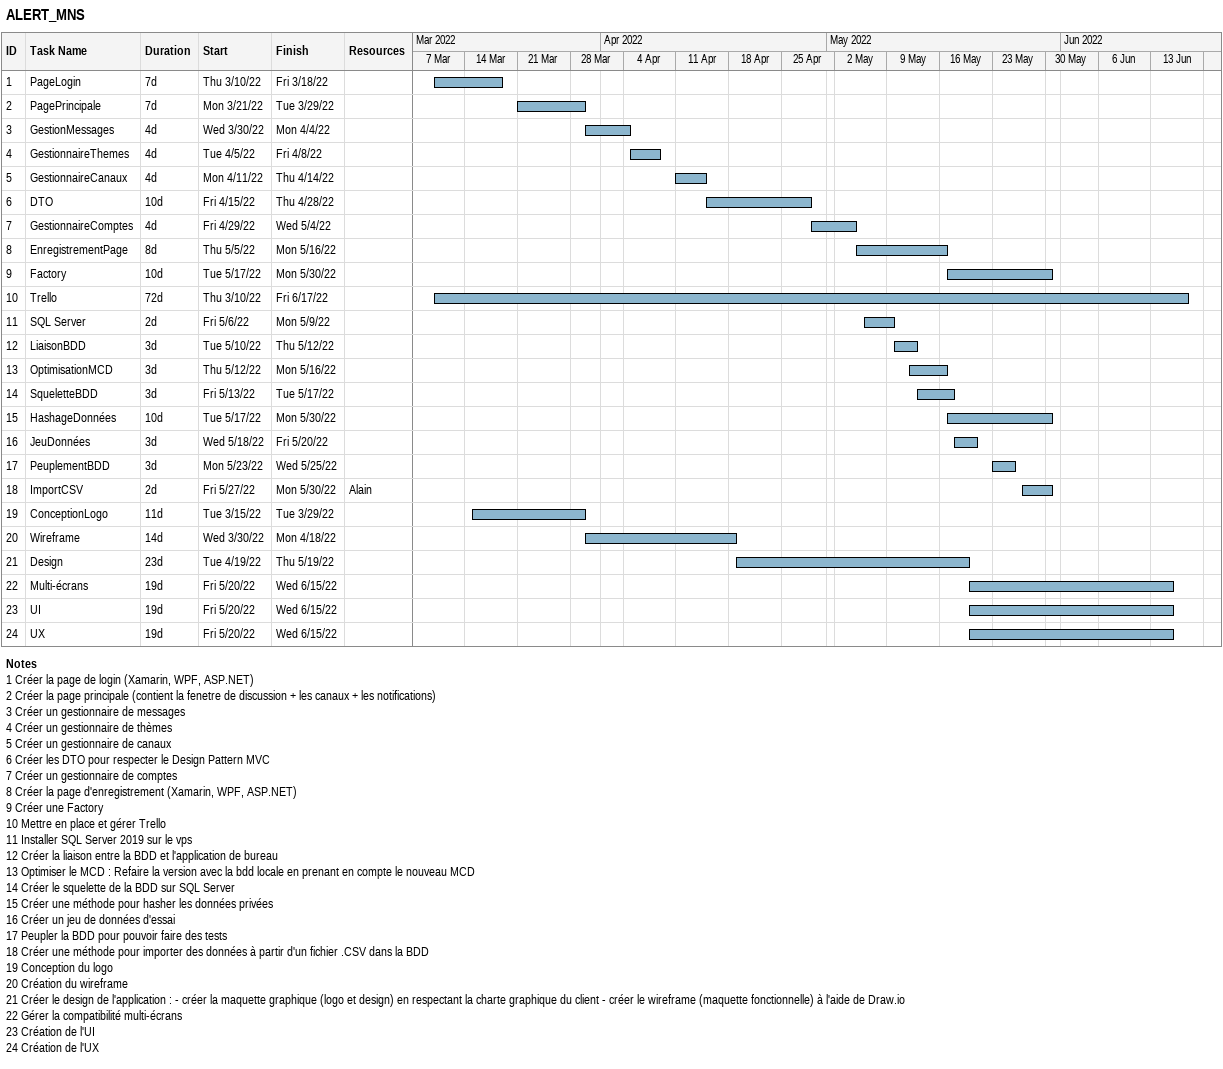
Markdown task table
ALERT_MNS

| ID | Task | Duration | Start | Finish | Resources |
|---|---|---|---|---|---|
| 1 | PageLogin | 7d | 2022-03-10 | 2022-03-18 |  |
| 2 | PagePrincipale | 7d | 2022-03-21 | 2022-03-29 |  |
| 3 | GestionMessages | 4d | 2022-03-30 | 2022-04-04 |  |
| 4 | GestionnaireThemes | 4d | 2022-04-05 | 2022-04-08 |  |
| 5 | GestionnaireCanaux | 4d | 2022-04-11 | 2022-04-14 |  |
| 6 | DTO | 10d | 2022-04-15 | 2022-04-28 |  |
| 7 | GestionnaireComptes | 4d | 2022-04-29 | 2022-05-04 |  |
| 8 | EnregistrementPage | 8d | 2022-05-05 | 2022-05-16 |  |
| 9 | Factory | 10d | 2022-05-17 | 2022-05-30 |  |
| 10 | Trello | 72d | 2022-03-10 | 2022-06-17 |  |
| 11 | SQL Server | 2d | 2022-05-06 | 2022-05-09 |  |
| 12 | LiaisonBDD | 3d | 2022-05-10 | 2022-05-12 |  |
| 13 | OptimisationMCD | 3d | 2022-05-12 | 2022-05-16 |  |
| 14 | SqueletteBDD | 3d | 2022-05-13 | 2022-05-17 |  |
| 15 | HashageDonnées | 10d | 2022-05-17 | 2022-05-30 |  |
| 16 | JeuDonnées | 3d | 2022-05-18 | 2022-05-20 |  |
| 17 | PeuplementBDD | 3d | 2022-05-23 | 2022-05-25 |  |
| 18 | ImportCSV | 2d | 2022-05-27 | 2022-05-30 | Alain |
| 19 | ConceptionLogo | 11d | 2022-03-15 | 2022-03-29 |  |
| 20 | Wireframe | 14d | 2022-03-30 | 2022-04-18 |  |
| 21 | Design | 23d | 2022-04-19 | 2022-05-19 |  |
| 22 | Multi-écrans | 19d | 2022-05-20 | 2022-06-15 |  |
| 23 | UI | 19d | 2022-05-20 | 2022-06-15 |  |
| 24 | UX | 19d | 2022-05-20 | 2022-06-15 |  |

Notes
- 1: Créer la page de login (Xamarin, WPF, ASP.NET)
- 2: Créer la page principale (contient la fenetre de discussion + les canaux + les notifications)
- 3: Créer un gestionnaire de messages
- 4: Créer un gestionnaire de thèmes
- 5: Créer un gestionnaire de canaux
- 6: Créer les DTO pour respecter le Design Pattern MVC
- 7: Créer un gestionnaire de comptes
- 8: Créer la page d'enregistrement (Xamarin, WPF, ASP.NET)
- 9: Créer une Factory
- 10: Mettre en place et gérer Trello
- 11: Installer SQL Server 2019 sur le vps
- 12: Créer la liaison entre la BDD et l'application de bureau
- 13: Optimiser le MCD : Refaire la version avec la bdd locale en prenant en compte le nouveau MCD
- 14: Créer le squelette de la BDD sur SQL Server
- 15: Créer une méthode pour hasher les données privées
- 16: Créer un jeu de données d'essai
- 17: Peupler la BDD pour pouvoir faire des tests
- 18: Créer une méthode pour importer des données à partir d'un fichier .CSV dans la BDD
- 19: Conception du logo
- 20: Création du wireframe
- 21: Créer le design de l'application : - créer la maquette graphique (logo et design) en respectant la charte graphique du client - créer le wireframe (maquette fonctionnelle) à l'aide de Draw.io
- 22: Gérer la compatibilité multi-écrans
- 23: Création de l'UI
- 24: Création de l'UX
